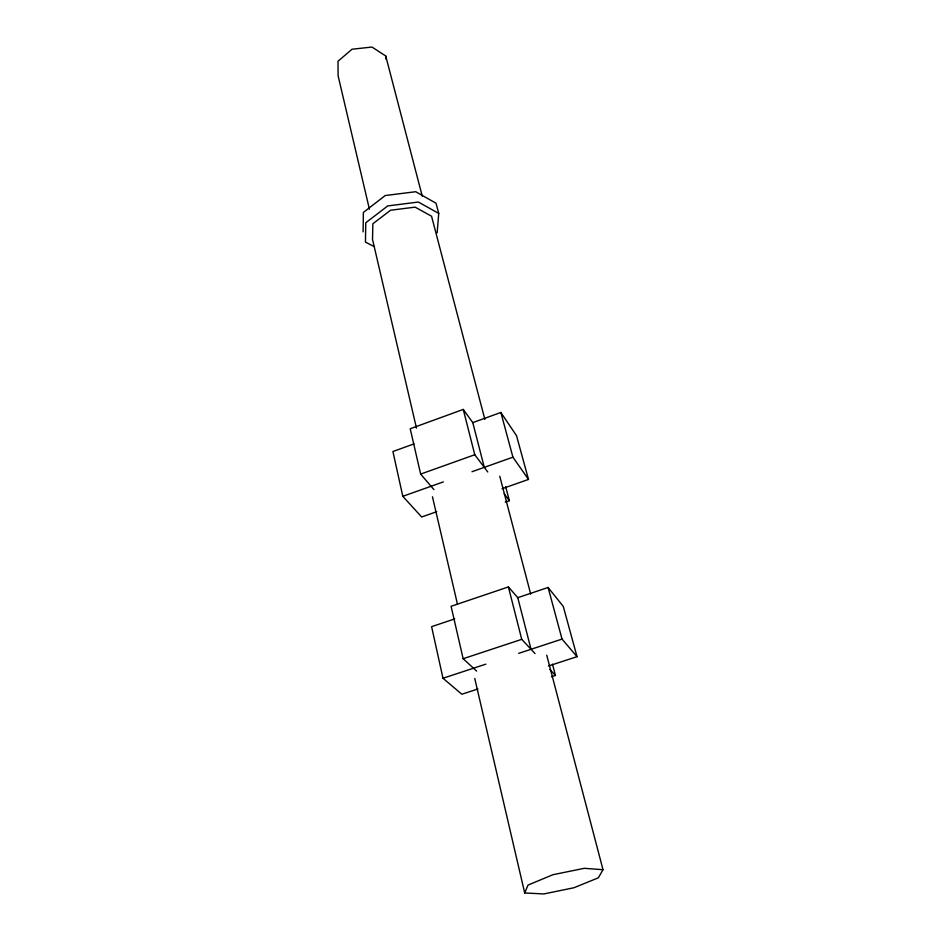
<?xml version="1.0" encoding="UTF-8"?>
<svg xmlns="http://www.w3.org/2000/svg" width="941" height="941" viewBox="0 0 941 941"><rect width="100%" height="100%" fill="white"/><g stroke="black" fill="none" stroke-linecap="round" stroke-linejoin="round"><path stroke-width="1.41" d="M363.108 231.862L363.367 212.431L385.222 195.54L415.699 191.717L436.012 203.209L438.729 213.419L437.153 232.78M385.657 58.907L385.739 56.001L371.989 47.05L352.04 49.226L337.984 61.259L338.113 75.798L369.425 209.231M603.016 869.707L598.335 877.824L573.951 887.739L543.827 893.95L524.69 892.962L528.03 885.081L552.849 874.742L584.326 868.308L603.016 869.707L546.733 655.195M484.286 467.359L472.782 422.627L463.254 409.429L410.217 428.743L420.651 474.088L433.907 489.602M414.028 443.893L392.915 451.527L402.807 496.307L421.662 516.997L436.742 511.692M472.782 422.627L500.859 412.464L516.538 435.73L528.501 479.428L502.047 488.732M420.651 474.088L474.782 454.738L487.744 471.959M402.807 496.307L443.34 481.91M471.994 471.723L512.927 457.185L528.501 479.428M505.246 502.129L509.375 500.694L505.693 486.768M531.03 649.29L517.773 597.676L508.411 586.925L451.08 606.31L463.148 658.712L476.652 671.109M454.679 618.907L431.601 626.671L442.988 678.249L461.819 694.235L477.934 688.977M517.773 597.676L548.097 587.478L563.294 606.475L577.033 656.677L548.415 666.005M463.148 658.712L521.737 639.339L535.041 653.583M442.988 678.249L485.827 664.158M518.703 653.348L562.024 639.092L577.033 656.677M551.344 676.779L555.449 675.45L552.473 664.146M374.494 246.718L365.461 242.119L365.755 222.782L387.751 205.914L418.357 202.044L438.729 213.419M549.85 669.451L555.449 675.45M504.176 493.79L509.375 500.694M500.859 412.464L512.927 457.185M548.097 587.478L562.024 639.092M484.862 419.38L431.554 216.23L415.11 207.138L390.55 210.255L372.848 223.77L372.518 239.355L416.475 428.143M499.765 476.205L530.7 594.112M385.739 56.001L422.25 196.14M463.254 409.429L474.782 454.738M508.411 586.925L521.737 639.339M432.46 496.789L457.432 604.063M474.746 678.437L524.69 892.962"/></g></svg>
